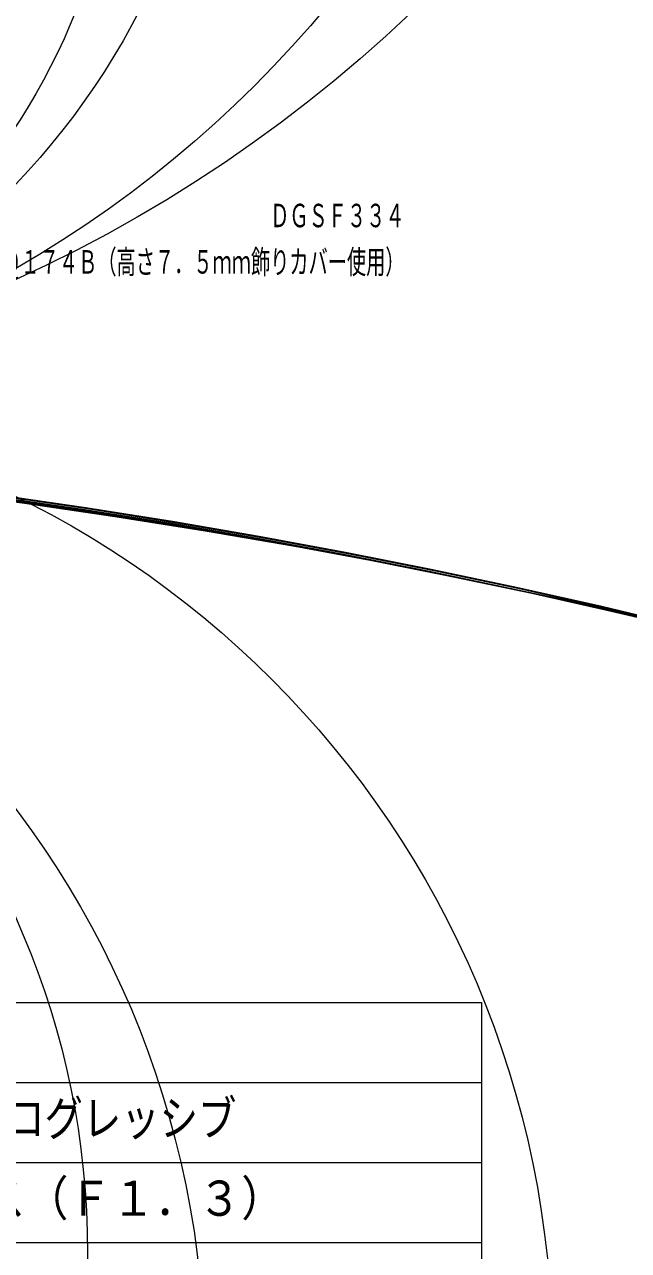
# Model space of a CAD drawing. Units: millimetres, scale not verified. Extents: x -485 to 425, y -876 to 214.
# Drawn here: x 33.7 to 71.4, y -17 to 59.6 of the extents above; entities that cross this region are included whole.
import ezdxf
from ezdxf.enums import TextEntityAlignment as Align

# ---------------------------------------------------------------- set-up
doc = ezdxf.new("R2010")
doc.units = ezdxf.units.MM
doc.header["$LTSCALE"] = 0.125
doc.layers.add('0-2_MOJI1', color=7, linetype='Continuous')
doc.layers.add('0-4_TOUROKU', color=7, linetype='Continuous')
doc.layers.add('0-3_WAKU', color=1, linetype='Continuous', lineweight=18)
doc.layers.add('0-6_GAIKEI', color=1, linetype='Continuous', lineweight=18)
doc.styles.add('ＭＳ ゴシック', font='')
doc.styles.get('ＭＳ ゴシック').set_extended_font_data('MS Gothic')

msp = doc.modelspace()

# ---------------------------------------------------------------- linework, layer by layer
at = {"layer": '0-3_WAKU', "color": 4}
for p, q in [((-62.7449, -1.4967), (62.2551, -1.4967)), ((62.2551, -1.4967), (62.2551, -56.4967))]:
    msp.add_line(p, q, dxfattribs=at)
at = {"layer": '0-3_WAKU'}
for p, q in [((-62.7449, -6.4967), (62.2551, -6.4967)), ((-62.7449, -11.4967), (62.2551, -11.4967)), ((-62.7449, -16.4967), (62.2551, -16.4967))]:
    msp.add_line(p, q, dxfattribs=at)
at = {"layer": '0-6_GAIKEI'}
for centre, radius in [((-3.5099, 124.6984), 88.9085), ((-2.2778, 106.1385), 71.2057), ((-0.5704, 81.7986), 46.6065), ((-0.0963, 75.0919), 39.7834), ((6.8394, -23.6331), 59.8434), ((-29.2336, -403.8998), 438.3823), ((-29.9073, -420.6995), 454.8058), ((-29.6737, -414.9408), 449.1073), ((-29.4584, -409.6286), 443.8557), ((-29.3052, -405.8295), 440.1184), ((-29.274, -404.9416), 439.3599), ((-29.2094, -403.4278), 437.7797), ((-13.7377, -24.7412), 58.7074), ((-13.4179, -17.1628), 51.0574)]:
    msp.add_circle(centre, radius, dxfattribs=at)

# ---------------------------------------------------------------- texts
at = {"layer": '0-2_MOJI1', "style": 'ＭＳ ゴシック'}
for s, width, p in [('１／３型\u3000ＭＯＳセンター／約１３０万画素・プログレッシブ', 0.8, (-20.2449, -10.4967)), ('カラー：０．３ルクス、白黒：０．２ルクス（Ｆ１．３）', 0.9, (-20.2449, -15.4967))]:
    msp.add_text(s, height=2.199, dxfattribs=dict(at, width=width)).set_placement(p, align=Align.BOTTOM_LEFT)
at = {"layer": '0-4_TOUROKU', "style": 'ＭＳ ゴシック', "width": 0.6}
for s, p in [('\u3000\u3000\u3000\u3000\u3000\u3000\u3000\u3000\u3000\u3000\u3000\u3000\u3000\u3000\u3000\u3000\u3000ＤＧＳＦ３３４', (28.655, 46.5033)), ('＋ＷＶＱ１７４Ｂ（高さ７．５ｍｍ飾りカバー使用）', (28.655, 43.6033))]:
    msp.add_text(s, height=1.466, dxfattribs=at).set_placement(p, align=Align.BOTTOM_LEFT)

doc.saveas('drawing.dxf')
